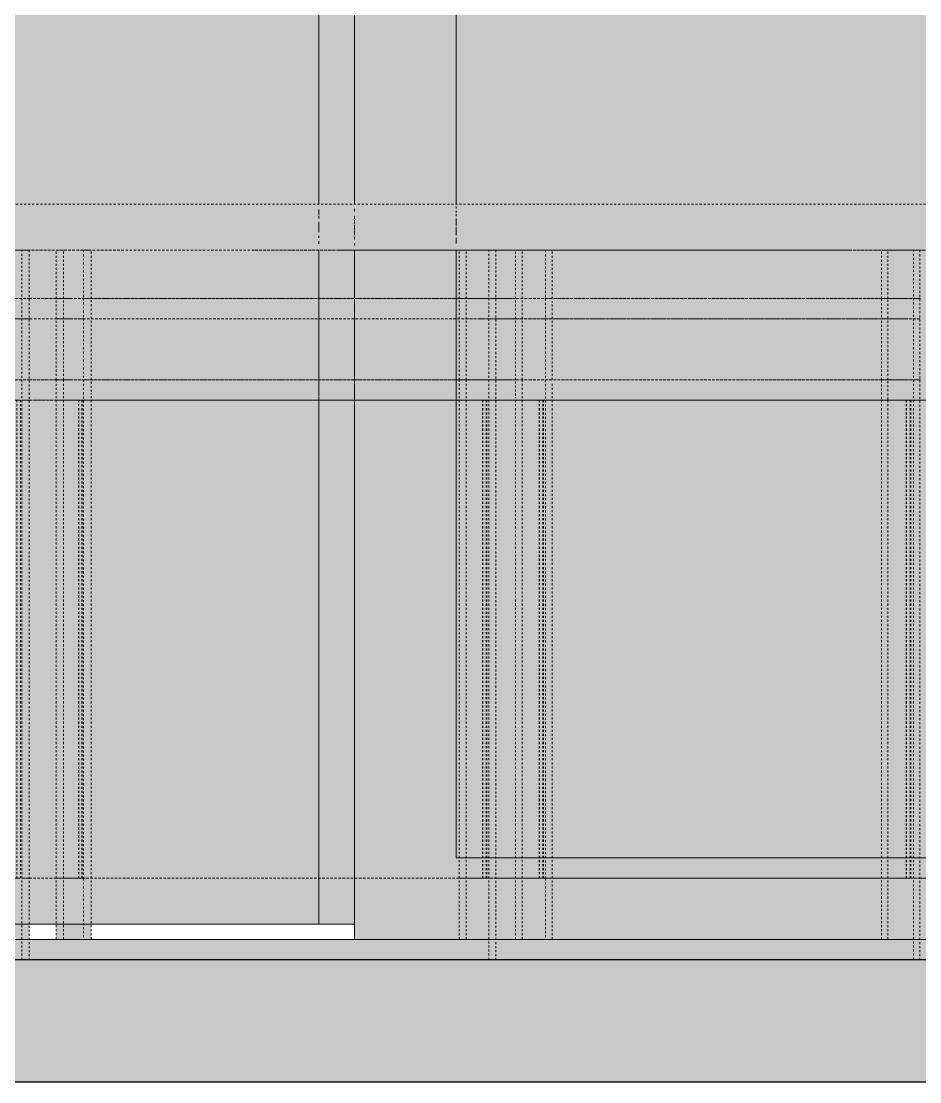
# Model space of a CAD drawing. Header units: inches. Extents: x -55396 to -733, y -290 to 853.
# Drawn here: x -22992.8 to -22948.7, y -6 to 46.1 of the extents above; entities that cross this region are included whole.
import ezdxf

# ---------------------------------------------------------------- set-up
doc = ezdxf.new("R2010")
doc.units = ezdxf.units.IN
doc.header["$MEASUREMENT"] = 0
for name, pattern in [('Dash 1_16_', [0.125, 0.0625, -0.0625]), ('Grid Line 1_2_', [0.875, 0.5, -0.125, 0.125, -0.125]), ('Grid Line 1_2__2_', [0.875, 0.5, -0.125, 0.125, -0.125])]:
    doc.linetypes.add(name, pattern=pattern)
for name, color, linetype, lineweight in [('A-DOOR', 31, 'Continuous', 9), ('A-FLOR', 192, 'Continuous', 9), ('A-FLOR-HRAL', 11, 'Continuous', 9), ('A-FLOR-LEVL', 51, 'Continuous', 9), ('A-FLOR-OTLN', 90, 'Continuous', 9), ('A-GLAZ-CURT', 52, 'Continuous', 9), ('A-GLAZ-CWMG', 51, 'Continuous', 9)]:
    doc.layers.add(name, color=color, linetype=linetype, lineweight=lineweight)

# ---------------------------------------------------------------- blocks, each defined once
blk = doc.blocks.new('Locker Rooms and Restrooms_rvt-1-Section 13')
at = {"layer": 'A-FLOR-LEVL', "linetype": 'Grid Line 1_2__2_'}
blk.add_line((-26557.324, 0), (-21746.959, 0), dxfattribs=at)
blk = doc.blocks.new('Struct_Xcel_Sports Complex_rvt-1-Section 13')
at = {"layer": 'A-FLOR'}
blk.add_hatch(color=254, dxfattribs=at).paths.add_polyline_path([(-26273.39, -6), (-22066.14, -6), (-22066.14, 0), (-26273.39, 0), (-26273.39, -1.575)], flags=0)
at = {"layer": 'A-FLOR', "color": 130, "lineweight": 25}
for p, q in [((-22066.14, 0), (-26273.39, 0)), ((-26273.39, -6), (-22066.14, -6))]:
    blk.add_line(p, q, dxfattribs=at)
blk = doc.blocks.new('Railing - 2_ 8_-V123-Section 13')
at = {"layer": 'A-FLOR-HRAL', "linetype": 'Dash 1_16_', "transparency": 33554432}
for points in [[(-22992.898, 4), (-22990.022, 4), (-22990.022, 27.5), (-23014.568, 27.5), (-23014.568, 4), (-22993.04, 4)], [(-22990.006, 4), (-22989.861, 4), (-22989.861, 27.5), (-22990.022, 27.5), (-22990.022, 4)]]:
    blk.add_hatch(color=256, dxfattribs=at).paths.add_polyline_path(points, flags=0)
at = {"layer": 'A-FLOR-HRAL', "linetype": 'Dash 1_16_'}
for p, q in [((-23014.385, 27.5), (-23014.568, 27.5)), ((-23014.568, 27.5), (-23014.568, 4)), ((-23014.568, 27.5), (-23014.408, 27.5)), ((-23014.408, 4), (-23014.408, 27.5)), ((-23014.408, 27.5), (-23014.233, 27.5)), ((-22994.142, 27.5), (-23014.385, 27.5)), ((-23014.233, 27.5), (-22994.142, 27.5)), ((-22994.142, 27.5), (-22993.04, 27.5)), ((-22993.04, 27.5), (-22994.142, 27.5)), ((-22993.04, 27.5), (-22992.898, 27.5)), ((-22992.898, 27.5), (-22993.04, 27.5)), ((-22992.809, 27.5), (-22992.436, 27.5)), ((-22992.436, 27.5), (-22992.809, 27.5)), ((-22992.436, 27.5), (-22991.118, 27.5)), ((-22991.118, 27.5), (-22992.436, 27.5)), ((-22991.118, 27.5), (-22990.022, 27.5)), ((-22990.022, 27.5), (-22991.118, 27.5)), ((-22990.022, 4), (-22990.022, 27.5)), ((-22990.006, 27.5), (-22989.861, 27.5)), ((-22990.006, 27.5), (-22989.861, 27.5)), ((-22989.861, 27.5), (-22989.861, 4)), ((-23014.568, 4), (-23014.385, 4)), ((-23014.408, 4), (-23014.568, 4)), ((-23014.233, 4), (-23014.408, 4)), ((-23014.385, 4), (-22994.142, 4)), ((-22994.142, 4), (-23014.233, 4)), ((-22993.04, 4), (-22994.142, 4)), ((-22994.142, 4), (-22993.04, 4)), ((-22992.898, 4), (-22993.04, 4)), ((-22993.04, 4), (-22992.898, 4)), ((-22992.436, 4), (-22992.809, 4)), ((-22992.809, 4), (-22992.436, 4)), ((-22991.118, 4), (-22992.436, 4)), ((-22992.436, 4), (-22991.118, 4)), ((-22990.022, 4), (-22991.118, 4)), ((-22991.118, 4), (-22990.022, 4)), ((-22989.861, 4), (-22990.006, 4)), ((-22990.006, 4), (-22989.861, 4))]:
    blk.add_line(p, q, dxfattribs=at)
blk = doc.blocks.new('Railing - 2_ x 1_2_-V124-Section 13')
at = {"layer": 'A-FLOR-HRAL', "linetype": 'Dash 1_16_', "transparency": 33554432}
for points in [[(-22991.118, 1), (-22990.749, 1), (-22990.749, 34.869), (-22991.118, 34.869), (-22991.118, 4)], [(-22990.749, 1), (-22989.399, 1), (-22989.399, 34.869), (-22990.749, 34.869), (-22990.749, 4)]]:
    blk.add_hatch(color=256, dxfattribs=at).paths.add_polyline_path(points, flags=0)
at = {"layer": 'A-FLOR-HRAL', "linetype": 'Dash 1_16_'}
for p, q in [((-22991.118, 34.869), (-22989.768, 34.869)), ((-22990.749, 34.869), (-22991.118, 34.869)), ((-22991.118, 32.5), (-22991.118, 34.869)), ((-22989.399, 34.869), (-22990.749, 34.869)), ((-22990.749, 32.5), (-22990.749, 34.869)), ((-22989.768, 34.869), (-22989.768, 32.5)), ((-22989.768, 34.869), (-22989.399, 34.869)), ((-22989.399, 32.5), (-22989.399, 34.869)), ((-22991.118, 31.5), (-22991.118, 32.5)), ((-22990.749, 31.5), (-22990.749, 32.5)), ((-22989.768, 32.5), (-22989.768, 31.886)), ((-22989.399, 31.911), (-22989.399, 32.5)), ((-22989.768, 31.873), (-22989.768, 31.5)), ((-22989.399, 31.5), (-22989.399, 31.849)), ((-22991.118, 28.5), (-22991.118, 31.5)), ((-22990.749, 28.5), (-22990.749, 31.5)), ((-22989.768, 31.5), (-22989.768, 28.5)), ((-22989.399, 28.5), (-22989.399, 31.5)), ((-22991.118, 4), (-22991.118, 28.5)), ((-22990.749, 4), (-22990.749, 28.5)), ((-22989.768, 28.5), (-22989.768, 27.886)), ((-22989.399, 27.911), (-22989.399, 28.5)), ((-22989.768, 27.873), (-22989.768, 4)), ((-22989.399, 4), (-22989.399, 27.849)), ((-22991.118, 1), (-22991.118, 4)), ((-22990.749, 1), (-22990.749, 4)), ((-22989.768, 4), (-22989.768, 1)), ((-22989.399, 1), (-22989.399, 4))]:
    blk.add_line(p, q, dxfattribs=at)
blk = doc.blocks.new('Railing - 2_ 8_-V125-Section 13')
at = {"layer": 'A-FLOR-HRAL', "linetype": 'Dash 1_16_', "transparency": 33554432}
for points in [[(-22971.315, 4), (-22967.378, 4), (-22967.378, 27.5), (-22990.006, 27.5), (-22990.006, 4), (-22977.174, 4)], [(-22967.378, 4), (-22967.201, 4), (-22967.219, 27.5), (-22967.378, 27.5), (-22967.378, 17.955)]]:
    blk.add_hatch(color=256, dxfattribs=at).paths.add_polyline_path(points, flags=0)
at = {"layer": 'A-FLOR-HRAL', "linetype": 'Dash 1_16_'}
for p, q in [((-22989.836, 27.5), (-22990.006, 27.5)), ((-22990.006, 27.5), (-22990.006, 4)), ((-22990.006, 27.5), (-22989.829, 27.5)), ((-22971.315, 27.5), (-22989.836, 27.5)), ((-22989.829, 4), (-22989.829, 27.5)), ((-22989.829, 27.5), (-22989.667, 27.5)), ((-22989.667, 27.5), (-22971.315, 27.5)), ((-22971.315, 27.5), (-22970.142, 27.5)), ((-22970.142, 27.5), (-22971.315, 27.5)), ((-22970.142, 27.5), (-22969.982, 27.5)), ((-22969.982, 27.5), (-22970.142, 27.5)), ((-22969.952, 27.5), (-22969.513, 27.5)), ((-22969.513, 27.5), (-22969.952, 27.5)), ((-22969.513, 27.5), (-22968.545, 27.5)), ((-22968.545, 27.5), (-22969.513, 27.5)), ((-22968.545, 27.5), (-22967.378, 27.5)), ((-22967.378, 27.5), (-22968.545, 27.5)), ((-22967.378, 4), (-22967.378, 27.5)), ((-22967.363, 27.5), (-22967.219, 27.5)), ((-22967.363, 27.5), (-22967.219, 27.5)), ((-22967.201, 27.5), (-22967.201, 4)), ((-22990.006, 4), (-22989.836, 4)), ((-22989.829, 4), (-22990.006, 4)), ((-22989.836, 4), (-22971.315, 4)), ((-22989.667, 4), (-22989.829, 4)), ((-22971.315, 4), (-22989.667, 4)), ((-22970.142, 4), (-22971.315, 4)), ((-22971.315, 4), (-22970.142, 4)), ((-22969.982, 4), (-22970.142, 4)), ((-22970.142, 4), (-22969.982, 4)), ((-22969.513, 4), (-22969.952, 4)), ((-22969.952, 4), (-22969.513, 4)), ((-22968.545, 4), (-22969.513, 4)), ((-22969.513, 4), (-22968.545, 4)), ((-22967.378, 4), (-22968.545, 4)), ((-22968.545, 4), (-22967.378, 4)), ((-22967.201, 4), (-22967.363, 4)), ((-22967.363, 4), (-22967.201, 4))]:
    blk.add_line(p, q, dxfattribs=at)
blk = doc.blocks.new('Railing - 2_ x 1_2_-V126-Section 13')
at = {"layer": 'A-FLOR-HRAL', "linetype": 'Dash 1_16_', "transparency": 33554432}
for points in [[(-22968.545, 1), (-22968.207, 1), (-22968.207, 34.869), (-22968.545, 34.869), (-22968.545, 4)], [(-22967.21, 1), (-22966.732, 1), (-22966.732, 34.869), (-22968.207, 34.869), (-22968.207, 1), (-22967.729, 1)]]:
    blk.add_hatch(color=256, dxfattribs=at).paths.add_polyline_path(points, flags=0)
at = {"layer": 'A-FLOR-HRAL', "linetype": 'Dash 1_16_'}
for p, q in [((-22968.545, 34.869), (-22967.069, 34.869)), ((-22968.207, 34.869), (-22968.545, 34.869)), ((-22968.545, 32.5), (-22968.545, 34.869)), ((-22966.732, 34.869), (-22968.207, 34.869)), ((-22968.207, 32.5), (-22968.207, 34.869)), ((-22967.069, 34.869), (-22967.069, 32.5)), ((-22967.069, 34.869), (-22966.732, 34.869)), ((-22966.732, 32.5), (-22966.732, 34.869)), ((-22968.545, 31.5), (-22968.545, 32.5)), ((-22968.207, 31.5), (-22968.207, 32.5)), ((-22967.069, 32.483), (-22967.069, 31.5)), ((-22966.732, 31.5), (-22966.732, 32.363)), ((-22968.545, 28.5), (-22968.545, 31.5)), ((-22968.207, 28.5), (-22968.207, 31.5)), ((-22967.069, 31.5), (-22967.069, 28.5)), ((-22966.732, 28.5), (-22966.732, 31.5)), ((-22968.545, 27.72), (-22968.545, 28.5)), ((-22968.207, 4), (-22968.207, 28.5)), ((-22967.069, 28.483), (-22967.069, 4)), ((-22966.732, 4), (-22966.732, 28.363)), ((-22968.545, 4), (-22968.545, 27.644)), ((-22968.545, 1), (-22968.545, 4)), ((-22968.207, 1), (-22968.207, 4)), ((-22967.069, 4), (-22967.069, 1)), ((-22966.732, 1), (-22966.732, 4))]:
    blk.add_line(p, q, dxfattribs=at)
blk = doc.blocks.new('Railing - 2_ 8_-V127-Section 13')
at = {"layer": 'A-FLOR-HRAL', "linetype": 'Dash 1_16_', "transparency": 33554432}
for points in [[(-22948.062, 4), (-22946.834, 4), (-22946.834, 27.5), (-22967.363, 27.5), (-22967.363, 4), (-22948.672, 4)], [(-22946.821, 4), (-22946.642, 4), (-22946.642, 27.5), (-22946.834, 27.5), (-22946.834, 4)]]:
    blk.add_hatch(color=256, dxfattribs=at).paths.add_polyline_path(points, flags=0)
at = {"layer": 'A-FLOR-HRAL', "linetype": 'Dash 1_16_'}
for p, q in [((-22967.219, 27.5), (-22967.363, 27.5)), ((-22967.363, 27.5), (-22967.363, 4)), ((-22967.363, 27.5), (-22967.219, 27.5)), ((-22950.556, 27.5), (-22967.21, 27.5)), ((-22967.172, 4), (-22967.172, 27.5)), ((-22967.172, 27.5), (-22967.025, 27.5)), ((-22967.025, 27.5), (-22950.556, 27.5)), ((-22950.556, 27.5), (-22949.322, 27.5)), ((-22949.322, 27.5), (-22950.556, 27.5)), ((-22949.322, 27.5), (-22949.145, 27.5)), ((-22949.145, 27.5), (-22949.322, 27.5)), ((-22949.118, 27.5), (-22948.712, 27.5)), ((-22948.712, 27.5), (-22949.118, 27.5)), ((-22948.672, 27.5), (-22948.062, 27.5)), ((-22948.062, 27.5), (-22948.672, 27.5)), ((-22948.062, 27.5), (-22946.834, 27.5)), ((-22946.834, 27.5), (-22948.062, 27.5)), ((-22946.834, 4), (-22946.834, 27.5)), ((-22946.821, 27.5), (-22946.642, 27.5)), ((-22946.821, 27.5), (-22946.642, 27.5)), ((-22946.642, 27.5), (-22946.642, 4)), ((-22967.363, 4), (-22967.21, 4)), ((-22967.172, 4), (-22967.363, 4)), ((-22967.21, 4), (-22950.556, 4)), ((-22967.025, 4), (-22967.172, 4)), ((-22950.556, 4), (-22967.025, 4)), ((-22949.322, 4), (-22950.556, 4)), ((-22950.556, 4), (-22949.322, 4)), ((-22949.145, 4), (-22949.322, 4)), ((-22949.322, 4), (-22949.145, 4)), ((-22948.672, 4), (-22949.118, 4)), ((-22949.118, 4), (-22948.672, 4)), ((-22948.062, 4), (-22948.672, 4)), ((-22948.672, 4), (-22948.062, 4)), ((-22946.834, 4), (-22948.062, 4)), ((-22948.062, 4), (-22946.834, 4)), ((-22946.642, 4), (-22946.821, 4)), ((-22946.821, 4), (-22946.642, 4))]:
    blk.add_line(p, q, dxfattribs=at)
blk = doc.blocks.new('Railing - 2_ 8_-V166-Section 13')
at = {"layer": 'A-FLOR-HRAL', "linetype": 'Dash 1_16_', "transparency": 33554432}
for points in [[(-22949.322, 4), (-22949.118, 4), (-22949.145, 27.5), (-22949.322, 27.5), (-22949.322, 17.955)], [(-22930.552, 4), (-22930.552, 27.5), (-22949.118, 27.5), (-22949.118, 4), (-22930.684, 4)]]:
    blk.add_hatch(color=256, dxfattribs=at).paths.add_polyline_path(points, flags=0)
at = {"layer": 'A-FLOR-HRAL', "linetype": 'Dash 1_16_'}
for p, q in [((-22949.322, 4), (-22949.322, 27.5)), ((-22949.322, 27.5), (-22949.145, 27.5)), ((-22949.322, 27.5), (-22949.145, 27.5)), ((-22948.672, 27.5), (-22949.118, 27.5)), ((-22949.118, 27.5), (-22949.118, 4)), ((-22949.118, 27.5), (-22948.672, 27.5)), ((-22946.482, 27.5), (-22948.672, 27.5)), ((-22948.672, 27.5), (-22930.894, 27.5)), ((-22932.804, 27.5), (-22946.482, 27.5)), ((-22930.684, 27.5), (-22932.804, 27.5)), ((-22930.894, 27.5), (-22930.755, 27.5)), ((-22930.755, 27.5), (-22930.755, 4)), ((-22930.755, 27.5), (-22930.552, 27.5)), ((-22930.552, 27.5), (-22930.684, 27.5)), ((-22930.552, 4), (-22930.552, 27.5)), ((-22949.145, 4), (-22949.322, 4)), ((-22949.322, 4), (-22949.145, 4)), ((-22949.118, 4), (-22948.672, 4)), ((-22948.672, 4), (-22949.118, 4)), ((-22948.672, 4), (-22930.684, 4)), ((-22930.894, 4), (-22948.672, 4)), ((-22930.755, 4), (-22930.894, 4)), ((-22930.552, 4), (-22930.755, 4)), ((-22930.684, 4), (-22930.552, 4))]:
    blk.add_line(p, q, dxfattribs=at)
blk = doc.blocks.new('Railing - 2_ x 1_2_-V167-Section 13')
at = {"layer": 'A-FLOR-HRAL', "linetype": 'Dash 1_16_', "transparency": 33554432}
for points in [[(-22949.783, 0), (-22948.98, 0), (-22948.98, 34.869), (-22950.556, 34.869), (-22950.556, 1), (-22949.783, 1)], [(-22948.672, 0), (-22948.672, 34.869), (-22948.98, 34.869), (-22948.98, 0)]]:
    blk.add_hatch(color=256, dxfattribs=at).paths.add_polyline_path(points, flags=0)
at = {"layer": 'A-FLOR-HRAL', "linetype": 'Dash 1_16_'}
for p, q in [((-22950.556, 34.869), (-22950.248, 34.869)), ((-22948.98, 34.869), (-22950.556, 34.869)), ((-22950.556, 32.5), (-22950.556, 34.869)), ((-22950.248, 34.869), (-22948.672, 34.869)), ((-22950.248, 32.5), (-22950.248, 34.869)), ((-22948.672, 34.869), (-22948.98, 34.869)), ((-22948.98, 0), (-22948.98, 34.869)), ((-22948.672, 34.869), (-22948.672, 0)), ((-22950.556, 31.572), (-22950.556, 32.5)), ((-22950.248, 31.536), (-22950.248, 32.5)), ((-22950.556, 28.5), (-22950.556, 31.5)), ((-22950.248, 28.5), (-22950.248, 31.5)), ((-22950.556, 27.572), (-22950.556, 28.5)), ((-22950.248, 27.536), (-22950.248, 28.5)), ((-22950.556, 4), (-22950.556, 27.5)), ((-22950.248, 4), (-22950.248, 27.5)), ((-22950.556, 1), (-22950.556, 4)), ((-22950.248, 1), (-22950.248, 4))]:
    blk.add_line(p, q, dxfattribs=at)
blk = doc.blocks.new('Railing - 2_ 8_-V168-Section 13')
at = {"layer": 'A-FLOR-HRAL', "linetype": 'Dash 1_16_', "transparency": 33554432}
for points in [[(-22970.142, 4), (-22969.952, 4), (-22969.982, 27.5), (-22970.142, 27.5), (-22970.142, 17.955)], [(-22949.294, 4), (-22949.145, 4), (-22949.145, 27.5), (-22969.952, 27.5), (-22969.952, 4), (-22969.513, 4)]]:
    blk.add_hatch(color=256, dxfattribs=at).paths.add_polyline_path(points, flags=0)
at = {"layer": 'A-FLOR-HRAL', "linetype": 'Dash 1_16_'}
for p, q in [((-22970.142, 4), (-22970.142, 27.5)), ((-22970.142, 27.5), (-22969.982, 27.5)), ((-22970.142, 27.5), (-22969.982, 27.5)), ((-22969.513, 27.5), (-22969.952, 27.5)), ((-22969.952, 27.5), (-22969.952, 4)), ((-22969.952, 27.5), (-22969.513, 27.5)), ((-22967.86, 27.5), (-22969.513, 27.5)), ((-22969.513, 27.5), (-22949.491, 27.5)), ((-22951.705, 27.5), (-22967.86, 27.5)), ((-22949.294, 27.5), (-22951.705, 27.5)), ((-22949.491, 27.5), (-22949.335, 27.5)), ((-22949.335, 27.5), (-22949.335, 4)), ((-22949.335, 27.5), (-22949.246, 27.5)), ((-22949.145, 27.5), (-22949.294, 27.5)), ((-22949.246, 27.5), (-22949.145, 27.5)), ((-22949.145, 4), (-22949.145, 27.5)), ((-22969.982, 4), (-22970.142, 4)), ((-22970.142, 4), (-22969.982, 4)), ((-22969.952, 4), (-22969.513, 4)), ((-22969.513, 4), (-22969.952, 4)), ((-22969.513, 4), (-22949.294, 4)), ((-22949.491, 4), (-22969.513, 4)), ((-22949.335, 4), (-22949.491, 4)), ((-22949.145, 4), (-22949.335, 4)), ((-22949.294, 4), (-22949.145, 4))]:
    blk.add_line(p, q, dxfattribs=at)
blk = doc.blocks.new('Railing - 2_ x 1_2_-V169-Section 13')
at = {"layer": 'A-FLOR-HRAL', "linetype": 'Dash 1_16_', "transparency": 33554432}
for points in [[(-22970.145, 0), (-22969.855, 0), (-22969.855, 34.869), (-22971.315, 34.869), (-22971.315, 1), (-22970.624, 1), (-22970.624, 0)], [(-22969.513, 0), (-22969.513, 34.869), (-22969.855, 34.869), (-22969.855, 0)]]:
    blk.add_hatch(color=256, dxfattribs=at).paths.add_polyline_path(points, flags=0)
at = {"layer": 'A-FLOR-HRAL', "linetype": 'Dash 1_16_'}
for p, q in [((-22971.315, 34.869), (-22970.973, 34.869)), ((-22969.855, 34.869), (-22971.315, 34.869)), ((-22971.315, 32.5), (-22971.315, 34.869)), ((-22970.973, 34.869), (-22969.513, 34.869)), ((-22970.973, 32.5), (-22970.973, 34.869)), ((-22969.513, 34.869), (-22969.855, 34.869)), ((-22969.855, 0), (-22969.855, 34.869)), ((-22969.513, 34.869), (-22969.513, 0)), ((-22971.315, 31.5), (-22971.315, 32.5)), ((-22970.973, 31.5), (-22970.973, 32.5)), ((-22971.315, 28.5), (-22971.315, 31.5)), ((-22970.973, 28.5), (-22970.973, 31.5)), ((-22971.315, 4), (-22971.315, 28.5)), ((-22970.973, 4), (-22970.973, 28.5)), ((-22971.315, 1), (-22971.315, 4)), ((-22970.973, 1), (-22970.973, 4))]:
    blk.add_line(p, q, dxfattribs=at)
blk = doc.blocks.new('Railing - 2_ 8_-V170-Section 13')
at = {"layer": 'A-FLOR-HRAL', "linetype": 'Dash 1_16_', "transparency": 33554432}
for points in [[(-22993.04, 4), (-22992.865, 4), (-22992.898, 27.5), (-22993.04, 27.5), (-22993.04, 17.955)], [(-22992.436, 4), (-22969.982, 4), (-22969.982, 27.5), (-22992.865, 27.5), (-22992.809, 4)]]:
    blk.add_hatch(color=256, dxfattribs=at).paths.add_polyline_path(points, flags=0)
at = {"layer": 'A-FLOR-HRAL', "linetype": 'Dash 1_16_'}
for p, q in [((-22993.04, 4), (-22993.04, 27.5)), ((-22993.04, 27.5), (-22992.898, 27.5)), ((-22993.04, 27.5), (-22992.898, 27.5)), ((-22992.865, 27.5), (-22992.865, 4)), ((-22992.436, 27.5), (-22992.809, 27.5)), ((-22992.809, 27.5), (-22992.436, 27.5)), ((-22989.673, 27.5), (-22992.436, 27.5)), ((-22992.436, 27.5), (-22970.328, 27.5)), ((-22973.143, 27.5), (-22989.673, 27.5)), ((-22970.145, 27.5), (-22973.143, 27.5)), ((-22970.328, 27.5), (-22970.157, 27.5)), ((-22970.157, 27.5), (-22970.157, 4)), ((-22970.157, 27.5), (-22969.982, 27.5)), ((-22969.982, 27.5), (-22970.145, 27.5)), ((-22969.982, 4), (-22969.982, 27.5)), ((-22992.898, 4), (-22993.04, 4)), ((-22993.04, 4), (-22992.898, 4)), ((-22992.809, 4), (-22992.436, 4)), ((-22992.436, 4), (-22992.809, 4)), ((-22992.436, 4), (-22970.145, 4)), ((-22970.328, 4), (-22992.436, 4)), ((-22970.157, 4), (-22970.328, 4)), ((-22969.982, 4), (-22970.157, 4)), ((-22970.145, 4), (-22969.982, 4))]:
    blk.add_line(p, q, dxfattribs=at)
blk = doc.blocks.new('Railing - 2_ x 1_2_-V171-Section 13')
at = {"layer": 'A-FLOR-HRAL', "linetype": 'Dash 1_16_', "transparency": 33554432}
for points in [[(-22993.074, 0), (-22992.809, 0), (-22992.809, 34.869), (-22994.142, 34.869), (-22994.142, 1), (-22993.51, 1), (-22993.51, 0)], [(-22992.436, 0), (-22992.436, 34.869), (-22992.809, 34.869), (-22992.809, 0)]]:
    blk.add_hatch(color=256, dxfattribs=at).paths.add_polyline_path(points, flags=0)
at = {"layer": 'A-FLOR-HRAL', "linetype": 'Dash 1_16_'}
for p, q in [((-22994.142, 34.869), (-22993.77, 34.869)), ((-22992.809, 34.869), (-22994.142, 34.869)), ((-22994.142, 32.5), (-22994.142, 34.869)), ((-22993.77, 34.869), (-22992.436, 34.869)), ((-22993.77, 32.5), (-22993.77, 34.869)), ((-22992.436, 34.869), (-22992.809, 34.869)), ((-22992.809, 0), (-22992.809, 34.869)), ((-22992.436, 34.869), (-22992.436, 0)), ((-22994.142, 31.5), (-22994.142, 32.5)), ((-22993.77, 31.5), (-22993.77, 32.5)), ((-22994.142, 28.5), (-22994.142, 31.5)), ((-22993.77, 28.5), (-22993.77, 31.5)), ((-22994.142, 4), (-22994.142, 28.5)), ((-22993.77, 4), (-22993.77, 28.5)), ((-22994.142, 1), (-22994.142, 4)), ((-22993.77, 1), (-22993.77, 4))]:
    blk.add_line(p, q, dxfattribs=at)
blk = doc.blocks.new('Railing - Railing-939582-Section 13')
at = {"layer": 'A-FLOR-HRAL', "linetype": 'Dash 1_16_', "transparency": 33554432}
h = blk.add_hatch(color=256, dxfattribs=at)
h.paths.add_polyline_path([(-22874.712, 36.36), (-22874.761, 36.419), (-22874.7, 36.402)], flags=0)
h.paths.add_polyline_path([(-22937.037, 36), (-22874.84, 36.063), (-22874.509, 36.616), (-22874.214, 36.928), (-22874.046, 37.095), (-22897.223, 37.124), (-22920.046, 37.117), (-22955.692, 37.116), (-23053.841, 37.12), (-23212.817, 37.121), (-23233.255, 37.07), (-23233.255, 36), (-22937.049, 36)], flags=0)
for points in [[(-22872.003, 36), (-22871.866, 36), (-22871.904, 36.254), (-22872.316, 36.797), (-22873.191, 37.079), (-22881.942, 37.115), (-22883.97, 37.118), (-22913.555, 37.122), (-22942.896, 37.124), (-23085.188, 36.974), (-23084.887, 36.823), (-23084.554, 36.458), (-23084.39, 36), (-22872.09, 36)], [(-23085.89, 34.875), (-23080.32, 34.889), (-23080.31, 34.889), (-22995.11, 34.897), (-22981.399, 34.875), (-22872.721, 34.979), (-22872.149, 35.265), (-22872.011, 35.449), (-22871.842, 35.73), (-22871.866, 36), (-23084.39, 36), (-23084.703, 35.339), (-23085.188, 35.026), (-23085.45, 34.93), (-23085.841, 34.881)], [(-22977.174, 31.5), (-22873.755, 31.509), (-22873.755, 32.5), (-23233.255, 32.5), (-23233.255, 31.5), (-22983.736, 31.5)], [(-22873.003, 31.5), (-22872.755, 31.5), (-22872.755, 32.5), (-23085.39, 32.5), (-23085.39, 31.5), (-22873.1, 31.5)], [(-22971.315, 27.5), (-22873.755, 27.509), (-22873.755, 28.5), (-23233.255, 28.5), (-23233.255, 27.5), (-22974.45, 27.5)], [(-22941.884, 27.5), (-22872.755, 27.5), (-22872.755, 28.5), (-23085.39, 28.5), (-23085.39, 27.5), (-22942.615, 27.5)]]:
    blk.add_hatch(color=256, dxfattribs=at).paths.add_polyline_path(points, flags=0)
h = blk.add_hatch(color=256, dxfattribs=at)
h.paths.add_polyline_path([(-22903.496, 34.875), (-22874.156, 34.929), (-22874.221, 35.01), (-22874.166, 35.072), (-22874.413, 35.26), (-22874.658, 35.547), (-22874.75, 35.918), (-22874.84, 36), (-23233.255, 36), (-23233.255, 34.881), (-23156.995, 34.876), (-23107.922, 34.893), (-23049.321, 34.882), (-23020.373, 34.888), (-22903.674, 34.875)], flags=0)
h.paths.add_polyline_path([(-22942.615, 34.876), (-22942.615, 34.876), (-22942.454, 34.876)], flags=0)
at = {"layer": 'A-FLOR-HRAL', "linetype": 'Dash 1_16_'}
for p, q in [((-22987.821, 34.875), (-22991.204, 34.875)), ((-22977.243, 34.875), (-22981.399, 34.875)), ((-22994.131, 32.5), (-22992.422, 32.5)), ((-22992.432, 32.5), (-22994.123, 32.5)), ((-22992.395, 32.5), (-22993.809, 32.5)), ((-22993.142, 32.5), (-22992.399, 32.5)), ((-22991.096, 32.5), (-22992.432, 32.5)), ((-22992.422, 32.5), (-22991.089, 32.5)), ((-22992.399, 32.5), (-22970.22, 32.5)), ((-22970.95, 32.5), (-22992.395, 32.5)), ((-22989.736, 32.5), (-22991.096, 32.5)), ((-22991.089, 32.5), (-22990.411, 32.5)), ((-22990.411, 32.5), (-22971.275, 32.5)), ((-22971.28, 32.5), (-22989.736, 32.5)), ((-22969.469, 32.5), (-22971.28, 32.5)), ((-22971.275, 32.5), (-22969.47, 32.5)), ((-22969.492, 32.5), (-22970.95, 32.5)), ((-22970.22, 32.5), (-22969.479, 32.5)), ((-22950.162, 32.5), (-22969.492, 32.5)), ((-22969.479, 32.5), (-22949.374, 32.5)), ((-22969.47, 32.5), (-22968.506, 32.5)), ((-22968.502, 32.5), (-22969.469, 32.5)), ((-22968.495, 32.5), (-22967.839, 32.5)), ((-22967.184, 32.5), (-22968.491, 32.5)), ((-22967.839, 32.5), (-22950.523, 32.5)), ((-22950.515, 32.5), (-22967.101, 32.5)), ((-22950.523, 32.5), (-22948.712, 32.5)), ((-22948.696, 32.5), (-22950.515, 32.5)), ((-22948.632, 32.5), (-22950.162, 32.5)), ((-22949.374, 32.5), (-22948.646, 32.5)), ((-22992.422, 31.5), (-22994.131, 31.5)), ((-22992.432, 31.5), (-22994.123, 31.5)), ((-22993.809, 31.5), (-22992.395, 31.5)), ((-22993.142, 31.5), (-22992.399, 31.5)), ((-22991.096, 31.5), (-22992.432, 31.5)), ((-22991.089, 31.5), (-22992.422, 31.5)), ((-22992.399, 31.5), (-22970.22, 31.5)), ((-22992.395, 31.5), (-22970.95, 31.5)), ((-22989.736, 31.5), (-22991.096, 31.5)), ((-22990.411, 31.5), (-22991.089, 31.5)), ((-22971.275, 31.5), (-22990.411, 31.5)), ((-22971.28, 31.5), (-22989.736, 31.5)), ((-22969.469, 31.5), (-22971.28, 31.5)), ((-22969.47, 31.5), (-22971.275, 31.5)), ((-22970.95, 31.5), (-22969.492, 31.5)), ((-22970.22, 31.5), (-22969.479, 31.5)), ((-22969.492, 31.5), (-22950.162, 31.5)), ((-22969.479, 31.5), (-22949.374, 31.5)), ((-22968.506, 31.5), (-22969.47, 31.5)), ((-22968.502, 31.5), (-22969.469, 31.5)), ((-22967.839, 31.5), (-22968.495, 31.5)), ((-22967.184, 31.5), (-22968.491, 31.5)), ((-22950.523, 31.5), (-22967.839, 31.5)), ((-22950.515, 31.5), (-22967.101, 31.5)), ((-22948.712, 31.5), (-22950.523, 31.5)), ((-22948.696, 31.5), (-22950.515, 31.5)), ((-22950.162, 31.5), (-22948.632, 31.5)), ((-22949.374, 31.5), (-22948.646, 31.5)), ((-22994.131, 28.5), (-22992.422, 28.5)), ((-22992.432, 28.5), (-22994.123, 28.5)), ((-22992.395, 28.5), (-22993.809, 28.5)), ((-22993.142, 28.5), (-22992.399, 28.5)), ((-22991.096, 28.5), (-22992.432, 28.5)), ((-22992.422, 28.5), (-22991.089, 28.5)), ((-22992.399, 28.5), (-22970.22, 28.5)), ((-22970.95, 28.5), (-22992.395, 28.5)), ((-22989.736, 28.5), (-22991.096, 28.5)), ((-22991.089, 28.5), (-22990.411, 28.5)), ((-22990.411, 28.5), (-22971.275, 28.5)), ((-22971.28, 28.5), (-22989.736, 28.5)), ((-22969.469, 28.5), (-22971.28, 28.5)), ((-22971.275, 28.5), (-22969.47, 28.5)), ((-22969.492, 28.5), (-22970.95, 28.5)), ((-22970.22, 28.5), (-22969.479, 28.5)), ((-22950.162, 28.5), (-22969.492, 28.5)), ((-22969.479, 28.5), (-22949.374, 28.5)), ((-22969.47, 28.5), (-22968.506, 28.5)), ((-22968.502, 28.5), (-22969.469, 28.5)), ((-22968.495, 28.5), (-22967.839, 28.5)), ((-22967.184, 28.5), (-22968.491, 28.5)), ((-22967.839, 28.5), (-22950.523, 28.5)), ((-22964.765, 28.5), (-22967.101, 28.5)), ((-22956.158, 28.5), (-22964.765, 28.5)), ((-22950.515, 28.5), (-22956.158, 28.5)), ((-22950.523, 28.5), (-22948.712, 28.5)), ((-22948.696, 28.5), (-22950.515, 28.5)), ((-22948.632, 28.5), (-22950.162, 28.5)), ((-22949.374, 28.5), (-22948.646, 28.5)), ((-22992.432, 27.5), (-22992.807, 27.5)), ((-22992.422, 27.5), (-22992.801, 27.5)), ((-22992.774, 27.5), (-22992.399, 27.5)), ((-22992.769, 27.5), (-22992.395, 27.5)), ((-22991.096, 27.5), (-22992.432, 27.5)), ((-22991.089, 27.5), (-22992.422, 27.5)), ((-22992.399, 27.5), (-22989.634, 27.5)), ((-22992.395, 27.5), (-22970.95, 27.5)), ((-22989.989, 27.5), (-22991.096, 27.5)), ((-22990.411, 27.5), (-22991.089, 27.5)), ((-22971.275, 27.5), (-22990.411, 27.5)), ((-22989.736, 27.5), (-22989.973, 27.5)), ((-22973.73, 27.5), (-22989.736, 27.5)), ((-22989.634, 27.5), (-22973.102, 27.5)), ((-22971.28, 27.5), (-22973.73, 27.5)), ((-22973.102, 27.5), (-22970.22, 27.5)), ((-22970.1, 27.5), (-22971.28, 27.5)), ((-22970.098, 27.5), (-22971.275, 27.5)), ((-22970.95, 27.5), (-22970.112, 27.5)), ((-22970.22, 27.5), (-22970.039, 27.5)), ((-22970.112, 27.5), (-22969.954, 27.5)), ((-22969.939, 27.5), (-22970.1, 27.5)), ((-22969.938, 27.5), (-22970.098, 27.5)), ((-22970.039, 27.5), (-22969.944, 27.5)), ((-22969.925, 27.5), (-22969.492, 27.5)), ((-22969.914, 27.5), (-22969.479, 27.5)), ((-22969.469, 27.5), (-22969.909, 27.5)), ((-22969.47, 27.5), (-22969.908, 27.5)), ((-22969.492, 27.5), (-22950.162, 27.5)), ((-22969.479, 27.5), (-22967.848, 27.5)), ((-22968.506, 27.5), (-22969.47, 27.5)), ((-22968.502, 27.5), (-22969.469, 27.5)), ((-22967.839, 27.5), (-22968.506, 27.5)), ((-22967.342, 27.5), (-22968.502, 27.5)), ((-22967.848, 27.5), (-22951.673, 27.5)), ((-22950.523, 27.5), (-22967.839, 27.5)), ((-22967.184, 27.5), (-22967.327, 27.5)), ((-22950.515, 27.5), (-22967.101, 27.5)), ((-22951.673, 27.5), (-22949.374, 27.5)), ((-22949.309, 27.5), (-22950.523, 27.5)), ((-22949.295, 27.5), (-22950.515, 27.5)), ((-22950.162, 27.5), (-22949.29, 27.5)), ((-22949.374, 27.5), (-22949.128, 27.5)), ((-22949.136, 27.5), (-22949.309, 27.5)), ((-22949.121, 27.5), (-22949.295, 27.5)), ((-22949.29, 27.5), (-22949.111, 27.5)), ((-22948.712, 27.5), (-22949.109, 27.5)), ((-22949.1, 27.5), (-22948.646, 27.5)), ((-22948.696, 27.5), (-22949.095, 27.5)), ((-22949.084, 27.5), (-22948.632, 27.5))]:
    blk.add_line(p, q, dxfattribs=at)
at = {"layer": 'A-FLOR-HRAL', "linetype": 'Dash 1_16_', "flags": 128}
for points in [[(-23085.89, 37.125), (-23075.024, 37.125), (-23064.333, 37.125), (-23053.83, 37.125), (-23043.526, 37.125), (-23033.433, 37.125), (-23023.563, 37.125), (-23013.925, 37.125), (-23004.531, 37.125), (-22995.392, 37.125), (-22986.516, 37.125), (-22977.915, 37.125), (-22969.598, 37.125), (-22961.574, 37.125), (-22953.852, 37.125), (-22946.44, 37.125), (-22939.347, 37.125), (-22932.581, 37.125), (-22926.148, 37.125), (-22920.058, 37.125), (-22914.315, 37.125), (-22908.927, 37.125), (-22903.899, 37.125), (-22899.237, 37.125), (-22894.947, 37.125), (-22891.032, 37.125), (-22887.498, 37.125), (-22884.348, 37.125), (-22881.586, 37.125), (-22879.215, 37.125), (-22877.237, 37.125), (-22875.655, 37.125), (-22874.471, 37.125), (-22873.685, 37.125), (-22873.299, 37.125), (-22873.255, 37.125)], [(-22891.19, 37.125), (-22893.078, 37.125), (-22897.195, 37.125), (-22901.684, 37.125), (-22906.542, 37.125), (-22911.763, 37.125), (-22917.342, 37.125), (-22923.272, 37.125), (-22929.546, 37.125), (-22936.158, 37.125), (-22943.1, 37.125), (-22950.364, 37.125), (-22957.943, 37.125), (-22965.828, 37.125), (-22974.01, 37.125), (-22982.48, 37.125), (-22991.229, 37.125), (-23000.247, 37.125), (-23009.523, 37.125), (-23011.99, 37.125)], [(-22991.229, 34.875), (-23000.247, 34.875), (-23009.523, 34.875), (-23019.049, 34.875), (-23028.812, 34.875), (-23038.803, 34.875), (-23049.01, 34.875), (-23059.422, 34.875), (-23070.027, 34.875), (-23080.813, 34.875), (-23091.769, 34.875), (-23102.882, 34.875), (-23114.14, 34.875), (-23125.53, 34.875), (-23137.04, 34.875), (-23148.657, 34.875), (-23160.368, 34.875), (-23172.16, 34.875), (-23184.02, 34.875), (-23195.934, 34.875), (-23207.89, 34.875), (-23219.875, 34.875), (-23231.874, 34.875), (-23233.255, 34.875)], [(-23085.89, 34.875), (-23075.024, 34.875), (-23064.333, 34.875), (-23053.83, 34.875), (-23043.526, 34.875), (-23033.433, 34.875), (-23023.563, 34.875), (-23013.925, 34.875), (-23004.531, 34.875), (-22995.392, 34.875), (-22986.516, 34.875), (-22977.915, 34.875), (-22969.598, 34.875), (-22961.574, 34.875), (-22953.852, 34.875), (-22946.44, 34.875), (-22939.347, 34.875), (-22932.581, 34.875), (-22926.148, 34.875), (-22920.058, 34.875), (-22914.315, 34.875), (-22908.927, 34.875), (-22903.899, 34.875), (-22899.237, 34.875), (-22894.947, 34.875), (-22891.032, 34.875), (-22887.498, 34.875), (-22884.348, 34.875), (-22881.586, 34.875), (-22879.215, 34.875), (-22877.237, 34.875), (-22875.655, 34.875), (-22874.471, 34.875), (-22873.685, 34.875), (-22873.299, 34.875), (-22873.255, 34.875)], [(-22981.399, 34.875), (-22982.48, 34.875), (-22987.821, 34.875)], [(-22952.074, 34.875), (-22957.943, 34.875), (-22965.828, 34.875), (-22974.01, 34.875), (-22977.174, 34.875)], [(-22940.453, 34.875), (-22943.1, 34.875), (-22950.364, 34.875), (-22952.074, 34.875)]]:
    blk.add_lwpolyline(points, dxfattribs=at)
for name in ['Railing - 2_ x 1_2_-V171-Section 13', 'Railing - 2_ x 1_2_-V124-Section 13', 'Railing - 2_ x 1_2_-V169-Section 13', 'Railing - 2_ x 1_2_-V126-Section 13', 'Railing - 2_ x 1_2_-V167-Section 13', 'Railing - 2_ 8_-V123-Section 13', 'Railing - 2_ 8_-V170-Section 13', 'Railing - 2_ 8_-V125-Section 13', 'Railing - 2_ 8_-V168-Section 13', 'Railing - 2_ 8_-V127-Section 13', 'Railing - 2_ 8_-V166-Section 13']:
    blk.add_blockref(name, (0, 0))
blk = doc.blocks.new('System Panel - Interior Glazing-V232-Section 13')
at = {"layer": 'A-GLAZ-CURT'}
h = blk.add_hatch(color=256, dxfattribs=at)
h.paths.add_polyline_path([(-23012.64, 1.75), (-22978.203, 1.75), (-22978.203, 96), (-23012.64, 96), (-23012.64, 4)], flags=0)
h.paths.add_polyline_path([(-22987.407, 34.876), (-22987.407, 34.877), (-22987.303, 34.876)], flags=0)
for p, q in [((-22994.142, 1.75), (-22992.436, 1.75)), ((-22992.436, 1.75), (-22991.118, 1.75)), ((-22991.118, 1.75), (-22989.399, 1.75)), ((-22989.399, 1.75), (-22978.203, 1.75))]:
    blk.add_line(p, q, dxfattribs=at)
blk = doc.blocks.new('Door_Single_Storefront - one-V233-Section 13')
at = {"layer": 'A-DOOR'}
h = blk.add_hatch(color=256, dxfattribs=at)
h.paths.add_polyline_path([(-22976.453, 1), (-22941.14, 1), (-22941.14, 96), (-22976.453, 96), (-22976.453, 1.75)], flags=0)
h.paths.add_polyline_path([(-22970.142, 5), (-22971.453, 5), (-22971.453, 91), (-22946.14, 91), (-22946.169, 5), (-22969.982, 5)], flags=0)
h.paths.add_polyline_path([(-22942.615, 34.876), (-22942.615, 34.876), (-22942.454, 34.876)], flags=0)
h = blk.add_hatch(color=256, dxfattribs=at)
h.paths.add_polyline_path([(-22946.14, 5), (-22946.14, 91), (-22971.453, 91), (-22971.453, 5), (-22946.169, 5)], flags=0)
h.paths.add_polyline_path([(-22950.536, 34.875), (-22950.536, 34.876), (-22949.85, 34.875)], flags=0)
h.paths.add_polyline_path([(-22958.6, 35.02), (-22958.6, 35.02), (-22958.421, 35.02)], flags=0)
for p, q in [((-22971.453, 91), (-22971.453, 37.113)), ((-22971.453, 37.024), (-22971.453, 36.928)), ((-22971.453, 36.805), (-22971.453, 36.702)), ((-22971.453, 36.64), (-22971.453, 36.544)), ((-22971.453, 36.435), (-22971.453, 36.056)), ((-22971.453, 36), (-22971.453, 35.84)), ((-22971.453, 35.816), (-22971.453, 35.603)), ((-22971.453, 35.482), (-22971.453, 35.206)), ((-22971.453, 34.876), (-22971.453, 32.5)), ((-22971.453, 32.5), (-22971.453, 31.5)), ((-22971.453, 31.5), (-22971.453, 28.5)), ((-22971.453, 28.5), (-22971.453, 5)), ((-22971.453, 5), (-22971.315, 5)), ((-22971.315, 5), (-22970.142, 5)), ((-22970.142, 5), (-22969.982, 5)), ((-22969.952, 5), (-22969.513, 5)), ((-22969.513, 5), (-22968.545, 5)), ((-22968.545, 5), (-22967.378, 5)), ((-22967.363, 5), (-22967.201, 5)), ((-22967.201, 5), (-22966.732, 5)), ((-22966.732, 5), (-22950.556, 5)), ((-22950.556, 5), (-22949.322, 5)), ((-22949.322, 5), (-22949.145, 5)), ((-22949.118, 5), (-22948.672, 5)), ((-22948.672, 5), (-22948.062, 5)), ((-22976.453, 1), (-22976.453, 1.75))]:
    blk.add_line(p, q, dxfattribs=at)
blk = doc.blocks.new('Rectangular Mullion - Interior 1_75_ x 4_5_-V273-Section 13')
at = {"layer": 'A-GLAZ-CWMG'}
blk.add_hatch(color=256, dxfattribs=at).paths.add_polyline_path([(-22977.174, 1.75), (-22976.453, 1.75), (-22976.453, 96), (-22978.203, 96), (-22978.203, 1.75)], flags=0)
for p, q in [((-22978.203, 96), (-22978.203, 37.124)), ((-22976.453, 37.124), (-22976.453, 96)), ((-22978.203, 36.863), (-22978.203, 36.611)), ((-22978.203, 36.554), (-22978.203, 36.425)), ((-22976.453, 36.777), (-22976.453, 36.903)), ((-22976.453, 36.415), (-22976.453, 36.557)), ((-22978.203, 36.258), (-22978.203, 35.757)), ((-22976.453, 36.164), (-22976.453, 36.349)), ((-22976.453, 35.895), (-22976.453, 36.112)), ((-22978.203, 35.585), (-22978.203, 35.473)), ((-22976.453, 35.608), (-22976.453, 35.84)), ((-22976.453, 35.395), (-22976.453, 35.524)), ((-22978.203, 35.314), (-22978.203, 35.188)), ((-22976.453, 35.107), (-22976.453, 35.212)), ((-22978.203, 34.893), (-22978.203, 32.5)), ((-22976.453, 32.5), (-22976.453, 34.876)), ((-22978.203, 32.5), (-22978.203, 31.5)), ((-22976.453, 31.504), (-22976.453, 32.5)), ((-22978.203, 31.5), (-22978.203, 28.5)), ((-22976.453, 28.5), (-22976.453, 31.5)), ((-22978.203, 28.5), (-22978.203, 27.72)), ((-22976.453, 27.504), (-22976.453, 28.5)), ((-22978.203, 27.688), (-22978.203, 4)), ((-22976.453, 4), (-22976.453, 27.5)), ((-22978.203, 4), (-22978.203, 1.75)), ((-22976.453, 1.75), (-22976.453, 4)), ((-22976.453, 1.75), (-22978.203, 1.75))]:
    blk.add_line(p, q, dxfattribs=at)

msp = doc.modelspace()

# ---------------------------------------------------------------- hatches: boundary and pattern name
at = {"layer": 'A-FLOR', "lineweight": 5}
msp.add_hatch(color=256, dxfattribs=at).paths.add_polyline_path([(-22873.262, 0), (-22873.255, 0), (-22873.262, 1), (-23085.89, 1), (-23085.89, 0), (-22873.496, 0)], flags=0)

# ---------------------------------------------------------------- linework, layer by layer
at = {"layer": 'A-FLOR'}
msp.add_line((-23085.89, 1), (-22913.866, 1), dxfattribs=at)
at = {"layer": 'A-FLOR-LEVL', "linetype": 'Grid Line 1_2_'}
msp.add_line((-26557.324, 0), (-21746.959, 0), dxfattribs=at)
at = {"layer": 'A-FLOR-OTLN'}
for p, q in [((-22978.144, 1), (-22979.938, 1)), ((-22962.467, 1), (-22964.944, 1)), ((-22949.772, 1), (-22950.028, 1)), ((-22949.358, 1), (-22949.772, 1))]:
    msp.add_line(p, q, dxfattribs=at)

# ---------------------------------------------------------------- block references
at = {"layer": 'A-DOOR'}
msp.add_blockref('Door_Single_Storefront - one-V233-Section 13', (0, 0), dxfattribs=at)
at = {"layer": 'A-FLOR-HRAL', "linetype": 'Dash 1_16_'}
msp.add_blockref('Railing - Railing-939582-Section 13', (0, 0), dxfattribs=at)
at = {"layer": 'A-GLAZ-CURT'}
msp.add_blockref('System Panel - Interior Glazing-V232-Section 13', (0, 0), dxfattribs=at)
at = {"layer": 'A-GLAZ-CWMG'}
msp.add_blockref('Rectangular Mullion - Interior 1_75_ x 4_5_-V273-Section 13', (0, 0), dxfattribs=at)

# ---------------------------------------------------------------- next in the draw order: block references
at = {"lineweight": 5}
msp.add_blockref('Locker Rooms and Restrooms_rvt-1-Section 13', (0, 0), dxfattribs=at)

# ---------------------------------------------------------------- next in the draw order: block references
msp.add_blockref('Struct_Xcel_Sports Complex_rvt-1-Section 13', (0, 0), dxfattribs=at)

doc.saveas('drawing.dxf')
